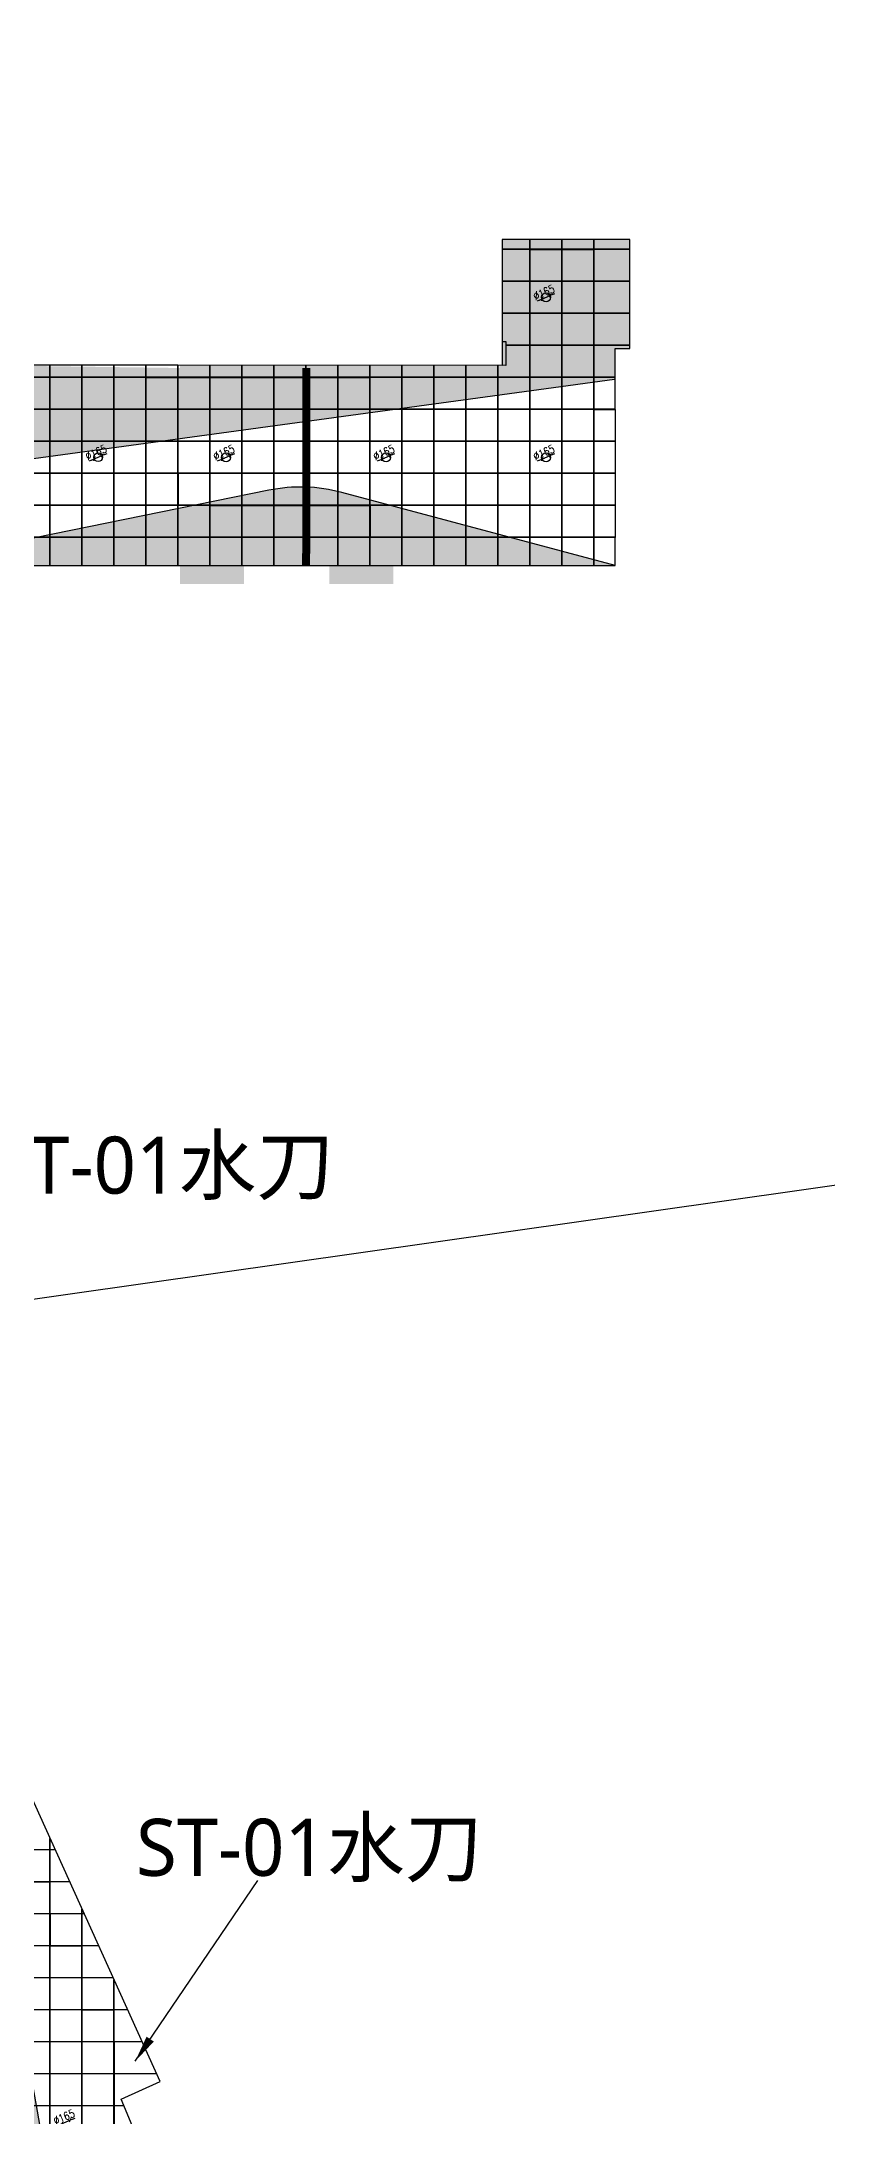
# Model space of a CAD drawing. Header units: millimetres. Extents: x -1989 to 265952, y -5690 to 142265.
# Drawn here: x 53691 to 68428, y 50930 to 89824 of the extents above; entities that cross this region are included whole.
import ezdxf
from ezdxf.enums import TextEntityAlignment as Align
from ezdxf.lldxf.tags import DXFTag

# ---------------------------------------------------------------- set-up
doc = ezdxf.new("R2010")
doc.units = ezdxf.units.MM
for name, color, linetype in [('d地面疏散指示开孔165mm', 91, 'Continuous'), ('F-地材填充', 8, 'Continuous'), ('F-地材造型线', 150, 'Continuous'), ('ST-01水刀', 111, 'Continuous'), ('ST-02整砖', 22, 'Continuous'), ('ST-02算量', 222, 'Continuous'), ('ST-12算量', 21, 'Continuous'), ('现场实际间隔柱定位', 6, 'Continuous')]:
    doc.layers.add(name, color=color, linetype=linetype)
doc.styles.get("Standard").update_dxf_attribs({"font": 'arial.ttf'})
doc.styles.add('YQ_DIM', font='romancs.shx', dxfattribs={"width": 0.8, "bigfont": '@by-01-hztxt.shx'})
doc.styles.add('黑体', font='Microsoft YaHei.ttf')
tags = doc.linetypes.add('EXP JT_LINE', pattern='A,0.5,-0.2,["EXP JT",Standard,S=0.12,R=0,X=-0.1,Y=-0.05],-0.5', length=1.2).pattern_tags.tags
tags[6] = DXFTag(74, 10)
doc.dimstyles.new('yq100', dxfattribs={"dimscale": 50, "dimtxt": 3, "dimasz": 1, "dimexe": 1.5, "dimexo": 3, "dimgap": 0.5, "dimtad": 1, "dimdec": 0, "dimrnd": 5, "dimdsep": 46, "dimtxsty": 'YQ_DIM', "dimblk": 'YQTICK', "dimcen": 0, "dimclrd": 256, "dimclre": 256, "dimclrt": 7, "dimadec": 1, "dimazin": 2, "dimtfac": 1, "dimtdec": 0, "dimtix": 1, "dimtmove": 2, "dimatfit": 2, "dimfxl": 1, "dimtolj": 1, "dimtzin": 0, "dimarcsym": 0})
doc.dimstyles.new('yq50', dxfattribs={"dimscale": 50, "dimtxt": 3, "dimasz": 1, "dimexe": 1.5, "dimexo": 3, "dimgap": 0.5, "dimtad": 1, "dimdec": 0, "dimdsep": 46, "dimtxsty": 'YQ_DIM', "dimblk": 'YQTICK', "dimcen": 0, "dimclrd": 256, "dimclre": 256, "dimclrt": 7, "dimadec": 1, "dimazin": 2, "dimtfac": 1, "dimtdec": 4, "dimtix": 1, "dimtmove": 2, "dimatfit": 2, "dimfxl": 1, "dimtolj": 1, "dimtzin": 0, "dimarcsym": 0})
pattern_1 = [(90, (172774.34, 19437.05), (-158.75, 79.375), [0, -158.75])]

# ---------------------------------------------------------------- blocks, each defined once
blk = doc.blocks.new('AWERAWE')
at = {"layer": 'F-地材填充', "color": 8, "linetype": 'Continuous'}
for p, q in [((-32667, 464124), (-32667, 470234)), ((-32665, 464122), (-32665, 470232)), ((-32067, 464124), (-32067, 470234)), ((-32065, 464122), (-32065, 470232)), ((-31467, 464124), (-31467, 470234)), ((-31465, 464122), (-31465, 470232)), ((-30799, 470048), (-33189, 470048)), ((-30797, 470046), (-33187, 470046)), ((-30799, 469448), (-33189, 469448)), ((-30797, 469446), (-33187, 469446)), ((-30799, 468848), (-33189, 468848)), ((-30797, 468846), (-33187, 468846)), ((-30799, 468248), (-33120, 468248)), ((-30797, 468246), (-33118, 468246)), ((-31069, 467648), (-51759, 467648)), ((-31067, 467646), (-51757, 467646)), ((-41667, 464124), (-41667, 467870)), ((-41665, 464122), (-41665, 467868)), ((-41067, 464124), (-41067, 467870)), ((-41065, 464122), (-41065, 467868)), ((-40467, 464124), (-40467, 467870)), ((-40465, 464122), (-40465, 467868)), ((-39867, 464124), (-39867, 467870)), ((-39865, 464122), (-39865, 467868)), ((-39267, 464124), (-39267, 467870)), ((-39265, 464122), (-39265, 467868)), ((-38667, 464124), (-38667, 467870)), ((-38665, 464122), (-38665, 467868)), ((-38067, 464124), (-38067, 467870)), ((-38065, 464122), (-38065, 467868)), ((-37467, 464124), (-37467, 467870)), ((-37465, 464122), (-37465, 467868)), ((-36867, 464124), (-36867, 467870)), ((-36865, 464122), (-36865, 467868)), ((-36267, 464124), (-36267, 467870)), ((-36265, 464122), (-36265, 467868)), ((-35667, 464124), (-35667, 467870)), ((-35665, 464122), (-35665, 467868)), ((-35067, 464124), (-35067, 467870)), ((-35065, 464122), (-35065, 467868)), ((-34467, 464124), (-34467, 467870)), ((-34465, 464122), (-34465, 467868)), ((-33867, 464124), (-33867, 467870)), ((-33865, 464122), (-33865, 467868)), ((-33267, 464124), (-33267, 467870)), ((-33265, 464122), (-33265, 467868)), ((-31069, 467048), (-51236, 467048)), ((-31067, 467046), (-51234, 467046)), ((-31069, 466448), (-50844, 466448)), ((-31067, 466446), (-50842, 466446)), ((-31069, 465848), (-50680, 465848)), ((-31067, 465846), (-50678, 465846)), ((-31069, 465248), (-50705, 465248)), ((-31067, 465246), (-50703, 465246)), ((-31069, 464648), (-50870, 464648)), ((-31067, 464646), (-50868, 464646)), ((-41572, 440048), (-58102, 440048)), ((-41570, 440046), (-58100, 440046)), ((-41667, 408301), (-41667, 440258)), ((-41665, 408299), (-41665, 440256)), ((-41300, 439448), (-55863, 439448)), ((-41298, 439446), (-55861, 439446)), ((-41029, 438848), (-53624, 438848)), ((-41027, 438846), (-53622, 438846)), ((-41067, 408301), (-41067, 438933)), ((-41065, 408299), (-41065, 438931)), ((-40757, 438248), (-51384, 438248)), ((-40755, 438246), (-51382, 438246)), ((-40485, 437648), (-49145, 437648)), ((-40483, 437646), (-49143, 437646)), ((-40467, 410575), (-40467, 437609)), ((-40465, 410573), (-40465, 437607)), ((-40213, 437048), (-46906, 437048)), ((-40211, 437046), (-46904, 437046)), ((-39941, 436448), (-44724, 436448)), ((-39939, 436446), (-44722, 436446)), ((-39670, 435848), (-44403, 435848)), ((-39668, 435846), (-44401, 435846)), ((-40281, 435248), (-44076, 435248)), ((-40279, 435246), (-44074, 435246))]:
    blk.add_line(p, q, dxfattribs=at)
blk = doc.blocks.new('YQTICK')
blk.add_line((-1, 0), (1, 0))
at = {"const_width": 0.4}
blk.add_lwpolyline([(0.53, 0.53), (-0.53, -0.53)], dxfattribs=at)
blk = doc.blocks.new('*D191')
at = {"layer": 'DEFPOINTS', "color": 0, "transparency": 16777216}
for p in [(54077, 50797), (54228, 50862)]:
    blk.add_point(p, dxfattribs=at)
at = {"layer": 'd地面疏散指示开孔165mm', "lineweight": -2, "transparency": 16777216}
for p, q in [((54031, 50777), (53985, 50757)), ((54077, 50797), (54228, 50862)), ((54274, 50882), (54320, 50902))]:
    blk.add_line(p, q, dxfattribs=at)
at = {"layer": 'd地面疏散指示开孔165mm', "lineweight": -2, "transparency": 16777216, "xscale": 50, "yscale": 50, "zscale": 50}
for p, rotation in [((54077, 50797), 23.40702549860342), ((54228, 50862), 203.4070254986034)]:
    blk.add_blockref('YQTICK', p, dxfattribs=dict(at, rotation=rotation))
at = {"layer": 'd地面疏散指示开孔165mm', "color": 7, "transparency": 16777216, "insert": (54113, 50921), "char_height": 150, "attachment_point": 5, "rotation": 23.407, "style": 'YQ_DIM'}
blk.add_mtext('\\A1;∅165', dxfattribs=at)
blk = doc.blocks.new('*D207')
at = {"layer": 'DEFPOINTS', "color": 0, "transparency": 16777216}
for p in [(54677, 81999), (54828, 82064)]:
    blk.add_point(p, dxfattribs=at)
at = {"layer": 'd地面疏散指示开孔165mm', "lineweight": -2, "transparency": 16777216}
for p, q in [((54874, 82084), (54920, 82104)), ((54631, 81979), (54585, 81959)), ((54677, 81999), (54828, 82064))]:
    blk.add_line(p, q, dxfattribs=at)
at = {"layer": 'd地面疏散指示开孔165mm', "lineweight": -2, "transparency": 16777216, "xscale": 50, "yscale": 50, "zscale": 50}
for p, rotation in [((54828, 82064), 203.4070254986223), ((54677, 81999), 23.40702549862228)]:
    blk.add_blockref('YQTICK', p, dxfattribs=dict(at, rotation=rotation))
at = {"layer": 'd地面疏散指示开孔165mm', "color": 7, "transparency": 16777216, "insert": (54713, 82123), "char_height": 150, "attachment_point": 5, "rotation": 23.407, "style": 'YQ_DIM'}
blk.add_mtext('\\A1;∅165', dxfattribs=at)
blk = doc.blocks.new('*D208')
at = {"layer": 'DEFPOINTS', "color": 0, "transparency": 16777216}
for p in [(57075, 81997), (57226, 82062)]:
    blk.add_point(p, dxfattribs=at)
at = {"layer": 'd地面疏散指示开孔165mm', "lineweight": -2, "transparency": 16777216}
for p, q in [((57272, 82082), (57318, 82102)), ((57029, 81977), (56983, 81957)), ((57075, 81997), (57226, 82062))]:
    blk.add_line(p, q, dxfattribs=at)
at = {"layer": 'd地面疏散指示开孔165mm', "lineweight": -2, "transparency": 16777216, "xscale": 50, "yscale": 50, "zscale": 50}
for p, rotation in [((57226, 82062), 203.4070254985808), ((57075, 81997), 23.40702549858079)]:
    blk.add_blockref('YQTICK', p, dxfattribs=dict(at, rotation=rotation))
at = {"layer": 'd地面疏散指示开孔165mm', "color": 7, "transparency": 16777216, "insert": (57111, 82121), "char_height": 150, "attachment_point": 5, "rotation": 23.407, "style": 'YQ_DIM'}
blk.add_mtext('\\A1;∅165', dxfattribs=at)
blk = doc.blocks.new('*D209')
at = {"layer": 'DEFPOINTS', "color": 0, "transparency": 16777216}
for p in [(60075, 81997), (60226, 82062)]:
    blk.add_point(p, dxfattribs=at)
at = {"layer": 'd地面疏散指示开孔165mm', "lineweight": -2, "transparency": 16777216}
for p, q in [((60272, 82082), (60318, 82102)), ((60029, 81977), (59983, 81957)), ((60075, 81997), (60226, 82062))]:
    blk.add_line(p, q, dxfattribs=at)
at = {"layer": 'd地面疏散指示开孔165mm', "lineweight": -2, "transparency": 16777216, "xscale": 50, "yscale": 50, "zscale": 50}
for p, rotation in [((60226, 82062), 203.4070254985994), ((60075, 81997), 23.40702549859934)]:
    blk.add_blockref('YQTICK', p, dxfattribs=dict(at, rotation=rotation))
at = {"layer": 'd地面疏散指示开孔165mm', "color": 7, "transparency": 16777216, "insert": (60111, 82121), "char_height": 150, "attachment_point": 5, "rotation": 23.407, "style": 'YQ_DIM'}
blk.add_mtext('\\A1;∅165', dxfattribs=at)
blk = doc.blocks.new('*D210')
at = {"layer": 'DEFPOINTS', "color": 0, "transparency": 16777216}
for p in [(63075, 81997), (63226, 82062)]:
    blk.add_point(p, dxfattribs=at)
at = {"layer": 'd地面疏散指示开孔165mm', "lineweight": -2, "transparency": 16777216}
for p, q in [((63272, 82082), (63318, 82102)), ((63029, 81977), (62983, 81957)), ((63075, 81997), (63226, 82062))]:
    blk.add_line(p, q, dxfattribs=at)
at = {"layer": 'd地面疏散指示开孔165mm', "lineweight": -2, "transparency": 16777216, "xscale": 50, "yscale": 50, "zscale": 50}
for p, rotation in [((63226, 82062), 203.4070254986624), ((63075, 81997), 23.40702549866249)]:
    blk.add_blockref('YQTICK', p, dxfattribs=dict(at, rotation=rotation))
at = {"layer": 'd地面疏散指示开孔165mm', "color": 7, "transparency": 16777216, "insert": (63111, 82121), "char_height": 150, "attachment_point": 5, "rotation": 23.407, "style": 'YQ_DIM'}
blk.add_mtext('\\A1;∅165', dxfattribs=at)
blk = doc.blocks.new('*D211')
at = {"layer": 'DEFPOINTS', "color": 0, "transparency": 16777216}
for p in [(63075, 84997), (63226, 85062)]:
    blk.add_point(p, dxfattribs=at)
at = {"layer": 'd地面疏散指示开孔165mm', "lineweight": -2, "transparency": 16777216}
for p, q in [((63029, 84977), (62983, 84957)), ((63075, 84997), (63226, 85062)), ((63272, 85082), (63318, 85102))]:
    blk.add_line(p, q, dxfattribs=at)
at = {"layer": 'd地面疏散指示开孔165mm', "lineweight": -2, "transparency": 16777216, "xscale": 50, "yscale": 50, "zscale": 50}
for p, rotation in [((63075, 84997), 23.40702549859934), ((63226, 85062), 203.4070254985994)]:
    blk.add_blockref('YQTICK', p, dxfattribs=dict(at, rotation=rotation))
at = {"layer": 'd地面疏散指示开孔165mm', "color": 7, "transparency": 16777216, "insert": (63111, 85121), "char_height": 150, "attachment_point": 5, "rotation": 23.407, "style": 'YQ_DIM'}
blk.add_mtext('\\A1;∅165', dxfattribs=at)

msp = doc.modelspace()

# ---------------------------------------------------------------- hatches: boundary and pattern name
at = {"layer": 'F-地材填充'}
h = msp.add_hatch(dxfattribs=at)
h.set_pattern_fill('DOTS', color=8, scale=100, angle=90)
h.set_pattern_definition(pattern_1)
edge = h.paths.add_edge_path()
edge.add_line((64434.9, 83496.5), (64434.9, 84074.4))
edge.add_line((64434.9, 84074.4), (64720, 84074.4))
edge.add_line((64720, 84074.4), (64720, 86114.4))
edge.add_line((64720, 86114.4), (64443.9, 86114.4))
edge.add_line((64443.9, 86114.4), (62334.4, 86114.4))
edge.add_line((62334.4, 86114.4), (62329.9, 84214.4))
edge.add_line((62329.9, 84214.4), (62329.9, 84214.4))
edge.add_line((62329.9, 84214.4), (62329.9, 83750.5))
edge.add_line((62329.9, 83750.5), (60284.9, 83750.5))
edge.add_line((60284.9, 83750.5), (59084.9, 83750.5))
edge.add_line((59084.9, 83750.5), (59084.9, 83752.1))
edge.add_line((59084.9, 83752.1), (57484.9, 83752.1))
edge.add_line((57484.9, 83752.1), (57484.9, 83750.5))
edge.add_line((57484.9, 83750.5), (56284.9, 83750.5))
edge.add_line((56284.9, 83750.5), (56284.9, 83704.4))
edge.add_line((56284.9, 83704.4), (52638.3, 83754.4))
edge.add_line((52638.3, 83754.4), (52652.1, 83944.1))
edge.add_line((52652.1, 83944.1), (52649.6, 84726.3))
edge.add_line((52649.6, 84726.3), (51703.7, 84725.8))
edge.add_line((51703.7, 84725.8), (50392.7, 85119.2))
edge.add_line((50392.7, 85119.2), (47970.8, 85830.9))
edge.add_arc((47987.2, 86192.6), 362.1, 159.19675, 267.39895, ccw=False)
edge.add_line((47648.8, 86321.2), (47921, 87211.7))
edge.add_arc((38454.4, 71300.2), 18514.7, 59.24918, 88.77074)
edge.add_arc((38809.7, 89809.5), 41.8, -6.07105, 1.52362, ccw=False)
edge.add_arc((37854.8, 78657.1), 11192.5, 23.75533, 84.89173, ccw=False)
edge.add_arc((50706.5, 84649.2), 3000, 209.6351, 277.77764)
edge.add_line((51112.5, 81676.8), (64434.9, 83496.5))
edge.add_line((64434.9, 83496.5), (64434.9, 83496.5))
h = msp.add_hatch(dxfattribs=at)
h.set_pattern_fill('DOTS', color=8, scale=100, angle=90)
h.set_pattern_definition(pattern_1)
edge = h.paths.add_edge_path()
edge.add_arc((40945.4, 46229.1), 12412.3, -31.40705, 1.40766, ccw=False)
edge.add_line((51539.1, 39760.8), (51827, 39760.8))
edge.add_arc((39489.2, 47186.3), 14400, 328.95854, 354.3215)
edge.add_arc((33905.7, 47637.4), 20001, 354.61839, 387.57002)
edge.add_arc((70170, 66767.2), 21000, 157.5293, 208.04269, ccw=False)
edge.add_line((50764.5, 74793.6), (50990.8, 76882.4))
edge.add_line((50990.8, 76882.4), (50150, 76973.5))
edge.add_arc((50150.2, 76975.5), 2, 175.2269, 263.81669, ccw=False)
edge.add_line((50148.2, 76975.7), (50179, 77346.9))
edge.add_line((50179, 77346.9), (50181.1, 77371.8))
edge.add_line((50181.1, 77371.8), (50211.5, 77739.7))
edge.add_arc((50213.4, 77739.5), 2, 120.95847, 175.28126, ccw=False)
edge.add_line((50212.4, 77741.3), (50383.9, 77844.1))
edge.add_line((50383.9, 77844.1), (51819.6, 78705.4))
edge.add_line((51819.6, 78705.4), (52125.1, 78727.1))
edge.add_line((52125.1, 78727.1), (52127.4, 79325.8))
edge.add_line((52127.4, 79325.8), (52652.9, 79325.8))
edge.add_line((52652.9, 79325.8), (52652.9, 80004.4))
edge.add_line((52652.9, 80004.4), (56284.9, 80004.4))
edge.add_line((56284.9, 80004.4), (56284.9, 79654.4))
edge.add_line((56284.9, 79654.4), (57484.9, 79654.4))
edge.add_line((57484.9, 79654.4), (57484.9, 80004.4))
edge.add_line((57484.9, 80004.4), (59084.9, 80004.4))
edge.add_line((59084.9, 80004.4), (59084.9, 79654.4))
edge.add_line((59084.9, 79654.4), (60284.9, 79654.4))
edge.add_line((60284.9, 79654.4), (60284.9, 80004.4))
edge.add_line((60284.9, 80004.4), (64434.9, 80004.4))
edge.add_line((64434.9, 80004.4), (59324.3, 81371))
edge.add_arc((58549.4, 78472.8), 3000, 75.02888, 101.50599)
edge.add_line((57950.9, 81412.5), (51873.9, 80175.5))
edge.add_arc((52843.4, 75270.1), 5000.3, 101.17945, 166.23735)
edge.add_arc((75182.9, 69798.8), 28000, 166.23823, 210.2069)
edge.add_arc((34954.5, 46678.8), 18400, -0.45103, 29.39977, ccw=False)

# ---------------------------------------------------------------- linework, layer by layer
at = {"color": 241, "ltscale": 5000}
msp.add_line((-1541.3, 58439.1), (74573.3, 69240.5), dxfattribs=at)
at = {"layer": 'd地面疏散指示开孔165mm'}
for centre in [(63150.6, 85029.3), (54752.6, 82031.3), (57150.6, 82029.3), (60150.6, 82029.3), (63150.6, 82029.3)]:
    msp.add_circle(centre, 82.5, dxfattribs=at)
at = {"layer": 'F-地材造型线'}
for p, q in [((56284.9, 80004.4), (57484.9, 80004.4)), ((59084.9, 80004.4), (60263, 80004.4))]:
    msp.add_line(p, q, dxfattribs=at)
for points in [[(47916.5, 87220, 0.1284797), (38851.6, 89824.2, -0.0387259), (40632.4, 89557.4, -0.2235404), (48098.9, 83165.8, 0.3064109), (51112.5, 81676.8), (64434.9, 83496.5), (64449.8, 83498.5), (64450.1, 84071), (64720, 84071), (64720, 86114.4), (62329.9, 86114.4), (62329.9, 84199.4), (62398.9, 84199.4), (62398.9, 83750.5), (52652.1, 83754.4), (52652.1, 84728.1), (51665.9, 84730.3), (47851.6, 85866.2, -0.4455375), (47627.2, 86235.5), (47922.5, 87216.5)], [(56244.9, 83754.4), (52638.3, 83754.4), (52649.5, 84191.2), (52649.6, 84726.3), (51703.8, 84725.5), (47851.6, 85866.2, -0.3647749), (47629.2, 86248.4), (47922.5, 87216.5)], [(64450.1, 80004.4), (59324.3, 81371, 0.1160449), (57950.9, 81412.5), (51873.9, 80175.5, 0.2917475), (47986.7, 76459.6, 0.1942384), (50984.9, 55711.4, -0.1309902), (53353.9, 46534, -0.1441579), (51539.1, 39760.8), (51827, 39760.8, 0.1111208), (53818.5, 45761.5, 0.1447776), (51635.5, 56894.5, -0.2218316), (50680.2, 74525.8), (50942.3, 76937.9), (50167.5, 77022), (50268.9, 77752), (51812.4, 78704.5), (51849, 78727.1), (52125.1, 78727.1), (52127.4, 79328.3), (52649.6, 79325.8), (52652.9, 80004.4), (64450.1, 80004.4)]]:
    msp.add_lwpolyline(points, format="xyb", dxfattribs=at)
at = {"layer": 'F-地材造型线', "color": 1, "linetype": 'EXP JT_LINE', "ltscale": 1500, "const_width": 150}
msp.add_lwpolyline([(58659.3, 83704.4), (58653, 80004.4)], dxfattribs=at)
at = {"layer": 'ST-01水刀', "color": 111}
for points in [[(64450.1, 80528.3), (64049.6, 80528.3), (64051.6, 82928.3), (64450.1, 82928.3), (64450.1, 80528.3)], [(55888.6, 49560.6), (55185.8, 51254.2), (55914.5, 51584.3), (52483.6, 59158), (51756.3, 58828.5), (51261.4, 60190.1), (52020.9, 60368), (50266.9, 67829.4), (49651.6, 67684.8)], [(53251.6, 55326.3), (53849.6, 55326.3), (53851.6, 54128.3), (54449.6, 54128.3), (54449.6, 52928.3), (55049.6, 52928.3), (55051.6, 51726.3), (55056.3, 49328.3)]]:
    msp.add_lwpolyline(points, dxfattribs=at)
at = {"layer": 'ST-02整砖', "color": 22}
for points in [[(62851.6, 83530.3), (62851.6, 85928.3), (64049.6, 85928.3), (64049.6, 83530.3)], [(52051.6, 83528.3), (52051.6, 82330.3), (55649.6, 82330.3), (55649.6, 83528.3)], [(55651.6, 82930.3), (55651.6, 83528.3), (59849.6, 83528.3), (59849.6, 82930.3)], [(59851.6, 81128.3), (59851.6, 80530.3), (56851.6, 80530.3), (56851.6, 81128.3)]]:
    msp.add_lwpolyline(points, close=True, dxfattribs=at)
at = {"layer": 'ST-02算量', "color": 200}
for points in [[(52049.6, 81726.3), (56249.6, 81730.3), (56249.6, 82330.3), (58651.6, 82328.3), (61049.6, 82330.3), (61049.6, 82930.3), (64450.1, 82930.3), (64450.1, 84071), (64720, 84071), (64720, 86114.4), (62329.9, 86114.4), (62329.9, 84199.4), (62329.9, 84126.3), (62329.9, 83750.5), (52652.1, 83754.4)], [(64450.1, 80004.4), (64450.1, 80528.3), (62851.6, 80528.3), (62849.6, 81126.3), (60449.6, 81128.3), (60449.6, 81728.3), (56251.6, 81728.3), (56251.6, 81128.3), (53249.6, 81128.3)], [(52652.9, 80004.4), (64450.1, 80004.4)], [(53851.6, 49328.3), (53849.6, 52926.3), (53251.6, 52928.3)]]:
    msp.add_lwpolyline(points, dxfattribs=at)
at = {"layer": '现场实际间隔柱定位', "const_width": 2}
for points in [[(52649.3, 83750.5), (62398.9, 83750.5), (62398.9, 84199.4), (62329.9, 84199.4), (62329.9, 86114.4), (64443.9, 86114.4), (64443.9, 86114.4), (64720, 86114.4), (64720, 84071), (64450.1, 84071), (64450.1, 80004.4), (60286.9, 80004.4), (60284.9, 80004.4), (59104.9, 80004.4), (59104.9, 80004.4), (56723.2, 80004.4), (56723.2, 80004.4), (56264.9, 80004.4), (56264.9, 80004.4), (52652.9, 80004.4)], [(52483.6, 59158), (55914.5, 51584.3), (55185.8, 51254.2), (55888.6, 49560.6)]]:
    msp.add_lwpolyline(points, dxfattribs=at)

# ---------------------------------------------------------------- block references
at = {"layer": 'ST-01水刀'}
msp.add_blockref('AWERAWE', (95516.9, -384117.5), dxfattribs=at)

# ---------------------------------------------------------------- texts
at = {"color": 122, "ltscale": 5000, "style": '黑体'}
for p in [(55928, 68777.6), (58711.6, 55990.8)]:
    msp.add_text('ST-01水刀', height=1069.02, dxfattribs=at).set_placement(p, align=Align.MIDDLE)

# ---------------------------------------------------------------- dimensions: what is measured, and where the dimension line sits
at = {"layer": 'd地面疏散指示开孔165mm'}
for p1, p2, picture, middle in [((63074.9, 84996.6), (63226.3, 85062.1), '*D211', (63110.9, 85121.1)), ((54676.9, 81998.6), (54828.3, 82064.1), '*D207', (54712.9, 82123.1)), ((57074.9, 81996.6), (57226.3, 82062.1), '*D208', (57110.9, 82121.1)), ((60074.9, 81996.6), (60226.3, 82062.1), '*D209', (60110.9, 82121.1)), ((63074.9, 81996.6), (63226.3, 82062.1), '*D210', (63110.9, 82121.1)), ((54076.9, 50796.6), (54228.3, 50862.1), '*D191', (54112.9, 50921.1))]:
    dim = msp.add_diameter_dim_2p(p1=p1, p2=p2, dimstyle='yq50', override={"dimzin": 0}, dxfattribs=at)
    dim.commit()
    dim.dimension.update_dxf_attribs({"geometry": picture, "text_midpoint": middle})

# ---------------------------------------------------------------- leaders
at = {"layer": 'ST-12算量', "color": 122}
msp.add_leader([(55448.3, 51966.7), (57744.6, 55354.5)], dimstyle='yq100', override={"dimasz": 10, "dimtad": 0, "dimzin": 0, "dimfxl": 6, "dimfxlon": 1}, dxfattribs=at)

doc.saveas('drawing.dxf')
